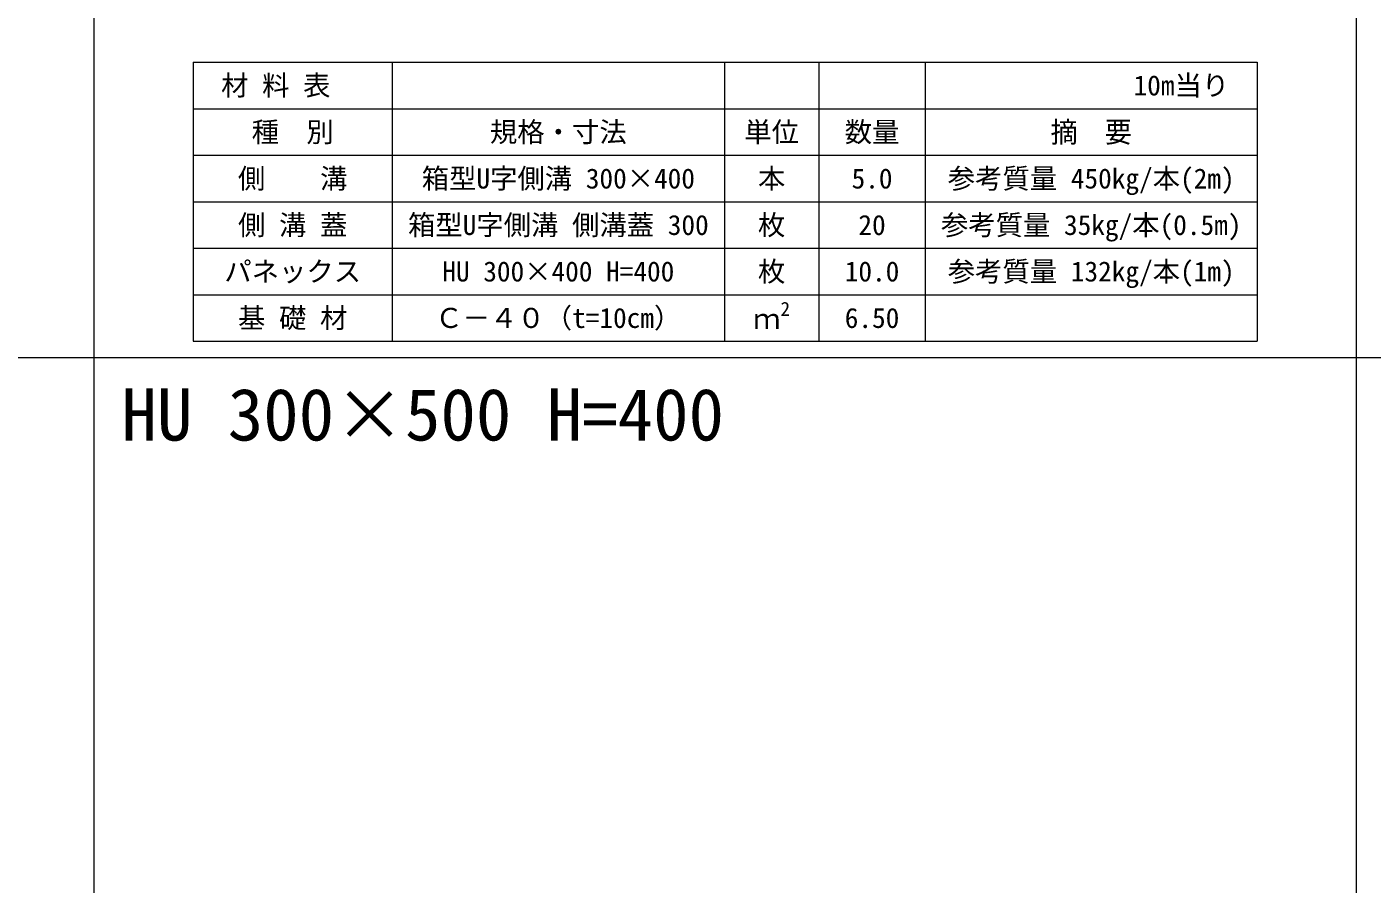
# Model space of a CAD drawing. Units: millimetres at full size; details may follow other scales. Extents: x 187207 to 255567, y 882048 to 905686.
# Drawn here: x 198275 to 200726, y 894689 to 896251 of the extents above; entities that cross this region are included whole.
import ezdxf
from ezdxf.enums import TextEntityAlignment as Align

# ---------------------------------------------------------------- set-up
doc = ezdxf.new("R2010")
doc.units = ezdxf.units.MM
doc.header["$LTSCALE"] = 20
for name, color, linetype, lineweight in [('Defpoints_3', 8, 'Continuous', 0), ('図枠', 5, 'Continuous', 13), ('寸法・材料表', 7, 'Continuous', 13)]:
    doc.layers.add(name, color=color, linetype=linetype, lineweight=lineweight)
doc.layers.add('文字', color=7, linetype='Continuous')
doc.styles.add('ＭＳ ゴシック', font='')
doc.styles.add('ＭＳ Ｐゴシック', font='')
doc.styles.get('ＭＳ ゴシック').set_extended_font_data('MS Gothic')
doc.styles.get('ＭＳ Ｐゴシック').set_extended_font_data('MS PGothic')

msp = doc.modelspace()

# ---------------------------------------------------------------- linework, layer by layer
at = {"layer": 'Defpoints_3'}
for p, q in [((198577.92, 896187.01), (200516.83, 896187.01)), ((198577.92, 896187.01), (198577.92, 896101.83)), ((198940.92, 896187.01), (198940.92, 896101.83)), ((199545.92, 896187.01), (199545.92, 896101.83)), ((199718.23, 896187.01), (199718.23, 896101.83)), ((199911.83, 896187.01), (199911.83, 896101.83)), ((200516.83, 896187.01), (200516.83, 896101.83))]:
    msp.add_line(p, q, dxfattribs=at)
at = {"layer": '図枠'}
for p, q in [((198397.37, 904948.33), (198397.37, 882048.33)), ((200697.37, 904948.33), (200697.37, 882048.33)), ((194897.37, 895648.33), (214497.37, 895648.33))]:
    msp.add_line(p, q, dxfattribs=at)
at = {"layer": '寸法・材料表'}
for p, q in [((198577.92, 896101.83), (200516.83, 896101.83)), ((198577.92, 896101.83), (198577.92, 895678.33)), ((198940.92, 896101.83), (198940.92, 895678.33)), ((199545.92, 896101.83), (199545.92, 895678.33)), ((199718.23, 896101.83), (199718.23, 895678.33)), ((199911.83, 896101.83), (199911.83, 895678.33)), ((200516.83, 896101.83), (200516.83, 895678.33)), ((198577.92, 896017.13), (200516.83, 896017.13)), ((198577.92, 895932.43), (200516.83, 895932.43)), ((198577.92, 895847.73), (200516.83, 895847.73)), ((198577.92, 895763.03), (200516.83, 895763.03)), ((198577.92, 895678.33), (200516.83, 895678.33))]:
    msp.add_line(p, q, dxfattribs=at)

# ---------------------------------------------------------------- texts
at = {"layer": '寸法・材料表', "style": 'ＭＳ ゴシック'}
msp.add_text('\u3000材 料 表', height=36.55, dxfattribs=at).set_placement((198579.08, 896144.42), align=Align.MIDDLE_LEFT)
msp.add_text('10m当り\u3000', height=36.55, dxfattribs=at).set_placement((200515.66, 896144.42), align=Align.MIDDLE_RIGHT)
at = {"layer": '寸法・材料表', "style": 'ＭＳ Ｐゴシック', "width": 0.95}
msp.add_text('摘\u3000要', height=38.1, dxfattribs=at).set_placement((200214.33, 896059.48), align=Align.MIDDLE_CENTER)
at = {"layer": '寸法・材料表', "style": 'ＭＳ ゴシック'}
for s, p in [('種\u3000別', (198759.42, 896059.48)), ('規格・寸法', (199243.42, 896059.48)), ('単位', (199632.07, 896059.48)), ('数量', (199815.03, 896059.48)), ('側\u3000\u3000溝', (198759.42, 895974.78)), ('箱型U字側溝 300×400', (199243.42, 895974.78)), ('本', (199632.07, 895974.78)), ('5.0', (199815.03, 895974.78)), ('参考質量 450kg/本(2m)', (200214.33, 895974.78)), ('側 溝 蓋', (198759.42, 895890.08)), ('箱型U字側溝 側溝蓋 300', (199243.42, 895890.08)), ('枚', (199632.07, 895890.08)), ('参考質量 35kg/本(0.5m)', (200214.33, 895890.08)), ('20', (199815.03, 895890.08)), ('パネックス', (198759.42, 895805.38)), ('HU 300×400 H=400', (199243.42, 895805.38)), ('枚', (199632.07, 895805.38)), ('10.0', (199815.03, 895805.38)), ('参考質量 132kg/本(1m)', (200214.33, 895805.38)), ('基 礎 材', (198759.42, 895720.68)), ('Ｃ－４０（t=10cm）', (199243.42, 895720.68)), ('6.50', (199815.03, 895720.68))]:
    msp.add_text(s, height=36.55, dxfattribs=at).set_placement(p, align=Align.MIDDLE_CENTER)
for s, height, p in [('2', 25.59, (199648.28, 895716.71)), ('ｍ', 36.55, (199598.42, 895689.76))]:
    msp.add_text(s, height=height, dxfattribs=at).set_placement(p, align=Align.BOTTOM_LEFT)
at = {"layer": '文字', "style": 'ＭＳ ゴシック'}
msp.add_text('HU 300×500 H=400', height=94.94, dxfattribs=at).set_placement((198447.37, 895468.83), align=Align.BOTTOM_LEFT)

doc.saveas('drawing.dxf')
